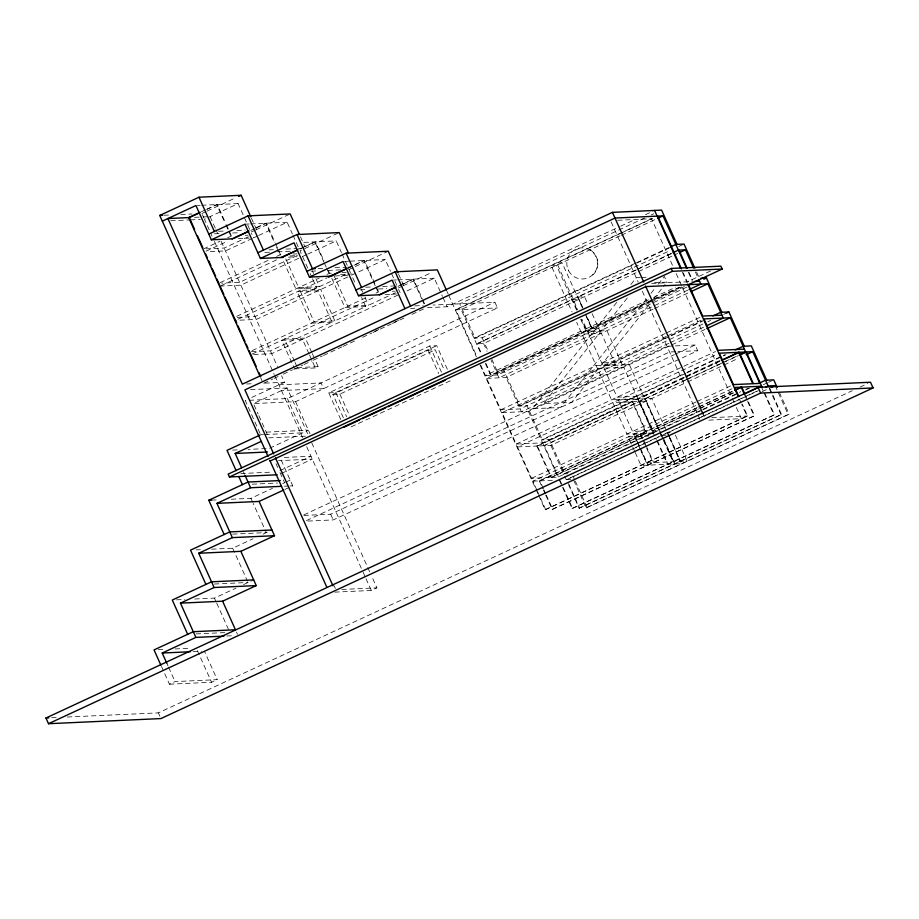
<?xml version="1.0" encoding="UTF-8"?>
<svg xmlns="http://www.w3.org/2000/svg" width="919" height="919" viewBox="0 0 919 919"><rect width="100%" height="100%" fill="white"/><g stroke="black" fill="none" stroke-linecap="round" stroke-linejoin="round"><path stroke-width="0.69" stroke-dasharray="4.59 3.45" d="M616.718 302.374L532.457 408.748L560.556 407.473L647.481 297.722M630.905 284.453L636.224 277.733L640.44 277.538M627.24 298.032L543.669 403.544L571.779 402.258L650.009 303.488M651.031 293.253L654.569 288.773M658.119 284.293L664.334 276.447L666.895 282.156L651.445 282.868M653.558 298.997L665.115 284.408M568.62 270.852L568.654 270.818A15.692 15.416 87.4 0 0 597.224 259.928L594.673 254.264A15.692 15.416 87.4 0 0 567.827 269.083L568.654 270.818L568.287 269.945M592.755 274.942C601.175 267.934 598.66 253.047 588.47 249.141M201.445 211.68L205.27 209.911M206.534 209.314L216.735 204.581L225.293 223.616M207.12 209.291L217.321 204.558L225.879 223.593M201.893 213.518L205.695 211.749M206.959 211.163L236.08 197.642M255.425 230.083L250.933 232.162L238.101 203.604L204.466 219.227L212.082 236.183M203.398 248.98L219.963 241.295M227.613 237.745L231.439 235.965M256.723 227.441L265.775 223.225L274.333 242.271M205.959 251.243L227.625 241.192M250.841 230.416L254.712 228.613M256.01 228.004L266.361 223.202L274.919 242.237M255.999 229.807L288.922 214.529M248.394 236.792L224.19 248.038L204.788 248.923M252.231 238.469L225.465 250.887L207.453 251.714M257.389 236.068L253.506 237.872L251.45 233.3M258.676 235.471L287.153 222.249L292.403 233.931M220.089 282.661L270.197 259.388M276.63 256.401L280.479 254.62L283.247 254.494M301.88 247.889L314.826 241.881L323.947 262.191M221.376 285.51L276.619 259.859M299.881 249.06L303.764 247.257M305.062 246.66L315.412 241.846L323.959 260.893M337.962 233.173L299.985 250.807L307.842 268.302M297.411 255.459L239.583 282.305L221.571 283.121M298.698 258.308L240.87 285.154L220.089 286.108M302.546 256.527L306.429 254.724M307.727 254.115L336.193 240.904L341.443 252.587M236.769 316.331L319.249 278.032M326.957 274.459L329.53 273.265L333.677 273.069M348.335 267.739L363.867 260.525L375.274 285.912M238.055 319.18L326.957 277.906M347.635 268.314L352.804 265.913M354.102 265.304L364.452 260.502L375.86 285.889M349.025 269.462L354.091 267.107M355.354 266.521L387.014 251.829M345.165 274.701L254.988 316.573L234.207 317.526M347.738 276.964L256.275 319.433L235.482 320.375M351.598 275.172L385.233 259.549L390.483 271.231M252.174 350.598L367.003 297.285M375.997 293.104L378.571 291.909M399.972 285.189L412.907 279.181L421.66 298.652M252.174 354.045L375.986 296.561M397.973 286.36L401.856 284.557M403.142 283.96L413.493 279.146L422.246 298.618M402.556 286.027L398.076 288.106L391.069 272.529M403.131 285.752L432.263 272.231M332.069 322.201L311.288 323.155L297.17 291.737L317.951 290.795L332.069 322.201L270.393 350.84L250.99 351.724M334.872 320.903L320.754 289.485L299.973 290.438L314.091 321.857L334.872 320.903L365.716 306.578L361.592 297.423M333.608 274.815L347.727 306.234L368.519 305.28L395.503 292.759M398.065 295.01L271.668 353.7L252.277 354.585M407.106 290.818L434.285 278.204L442.453 296.377M375.009 331.288L378.915 329.473M394.527 322.224L398.432 320.421M263.719 383.2L272.828 378.973M274.126 378.375L278.032 376.56M283.236 374.148L292.345 369.92M293.643 369.312L302.753 365.084M304.051 364.475L311.851 360.857M313.149 360.248L322.259 356.021M323.557 355.423L341.776 346.968M343.074 346.36L354.78 340.926M362.591 337.296L371.69 333.069M372.999 332.471L391.207 324.016M392.505 323.408L406.818 316.768M412.022 314.355L426.336 307.704M251.726 397.479L284.511 382.258L281.57 375.733M294.562 368.887L315.343 367.933L318.146 366.635L315.228 360.145M427.438 307.658L447.116 306.762L619.417 226.763M620.727 226.154L635.052 219.503M645.471 214.667L653.283 211.037M644.678 217.975L459.753 303.833L475.146 338.1L635.339 263.73M651.192 214.954L653.8 213.736M307.624 433.699L287.073 387.967L253.426 403.59L295.585 401.66L497.443 307.934L494.881 302.225L433.056 305.051M651.939 218.561L455.296 309.864L497.443 307.934M620.21 233.541L455.87 309.841L476.708 356.204M621.508 232.944L652.559 218.515M620.026 235.827L461.143 309.6L481.257 354.332M621.336 235.23L656.499 218.894M260.088 433.481L245.258 400.477L287.406 398.547L494.881 302.225M340.754 419.523L328.772 392.861L429.701 346.003L436.732 345.682L447.576 369.794M328.772 392.861L335.803 392.551L436.732 345.682M343.361 417.789L332.862 394.423L428.185 350.162L435.215 349.84L444.543 370.61M332.862 394.423L339.892 394.102L435.215 349.84M635.466 263.179L473.974 338.158L482.176 337.778L669.71 250.715M636.775 262.57L669.331 247.452M636.637 263.121L669.193 248.004M678.831 246.476L682.737 244.661M671.938 253.15L476.547 343.867L483.566 343.545L637.246 272.196M636.293 269.945L578.062 296.975L582.772 307.451M637.579 269.347L672.524 253.127M638.544 271.587L677.613 253.449M351.207 426.818L452.137 379.949M279.927 470.666L310.978 456.249L281.478 457.593M480.763 365.222L485.393 375.515L580.716 331.265L593.008 330.702M648.435 299.824L586.322 328.657L598.625 328.094M653.616 297.423L675.614 287.21M710.548 270.99L687.251 281.8L683.208 272.782M652.685 299.548L496.409 372.103L504.6 371.724L520.005 405.991L669.767 336.457M653.983 298.939L678.727 287.452M485.393 375.515L490.666 375.274L680.876 286.969M485.956 363.476L491.251 375.251L586.575 330.989L581.279 319.215M681.461 286.935L592.181 328.393L586.299 315.297M281.214 473.526L312.265 459.109L278.549 460.649M702.84 324.051L520.12 408.909L500.798 409.794L486.679 378.375L582.003 334.114L601.325 333.241L616.718 367.508M649.722 302.673L587.609 331.518L606.931 330.633L622.335 364.9M651.008 302.075L685.953 285.855M686.93 287.073L497.684 374.963L491.251 375.251M687.894 290.105L498.971 377.812L491.16 360.42M486.679 378.375L506.001 377.491L653.156 309.163M654.466 308.566L689.629 292.242M231.255 499.224L250.921 498.328L272.449 488.334M282.581 483.635L285.108 482.452M286.372 481.866L290.174 480.109M284.982 489.425L292.747 485.818L280.261 458.041M500.798 409.794L596.121 365.532L615.443 364.648M665.126 333.494L601.727 362.925L621.049 362.04M666.424 332.885L700.071 317.273M720.059 360.409L542.543 442.855L516.191 444.061L502.073 412.642L597.396 368.381L623.748 367.186L637.866 398.593L611.514 399.799L576.661 322.247M666.413 336.343L603.013 365.785L629.354 364.579L643.472 395.997L617.131 397.192L582.278 319.64M667.711 335.745L701.346 320.122M665.999 337.721L518.833 406.049L527.024 405.67L542.428 439.948L685.689 373.436M671.203 335.309L702.461 320.788M671.077 335.86L702.334 321.34M707.745 321.788L710.663 320.421M723.678 314.378L726.286 313.161M668.917 343.269L521.395 411.758L506.001 377.491M670.204 342.672L703.851 327.049M303.856 514.881L667.033 346.268L674.052 345.946M211.6 549.183L232.679 548.218L252.943 538.81M263.075 534.111L270.668 530.585M502.073 412.642L528.425 411.436L670.376 345.533M671.686 344.924L705.539 329.209M306.429 520.602L669.595 351.988L676.625 351.667M303.959 515.421L330.668 514.203L674.362 354.631M675.66 354.033L695.132 344.993L697.705 350.702L333.229 519.913L306.532 521.142M516.191 444.061L715.464 351.54M517.477 446.91L536.799 446.025L632.123 401.775L646.241 433.182L550.918 477.443L531.596 478.328L517.477 446.91L716.751 354.389M681.909 374.699L541.257 439.994L549.459 439.627L564.852 473.894M687.125 372.275L724.884 354.745M686.987 372.827L726.056 354.688M684.31 377.537L637.729 399.168L651.847 430.586L698.429 408.955M685.608 376.939L720.542 360.719M537.385 446.002L632.709 401.741L646.827 433.159L551.503 477.421L537.385 446.002L550.849 445.393L686.298 382.499M719.841 361.293L638.314 399.145L652.433 430.551L733.959 392.712M194.771 599.004L214.437 598.108L235.965 588.114M243.558 584.587L252.564 580.406M543.83 445.704L687.458 379.019M688.756 378.421L723.69 362.201M724.85 361.661L737.923 355.596M685.275 380.282L544.416 445.681L562.646 486.254M686.562 379.685L721.346 363.533M722.633 362.936L738.083 355.756M687.596 381.902L738.382 358.318M531.596 478.328L695.936 402.028M697.222 401.431L730.869 385.808M536.96 490.264L532.882 481.177L697.211 404.888M698.509 404.28L733.442 388.059M532.882 481.177L539.315 480.89L697.188 407.588M698.474 406.991L733.419 390.77M543.405 488.644L539.901 480.855L697.774 407.565M699.06 406.968L734.005 390.747M699.727 408.358L734.66 392.137M550.849 445.393L563.692 473.94L701.737 409.851M703.035 409.242L740.806 391.712M746.01 389.288L748.617 388.082M551.503 477.421L557.948 477.122L701.599 410.402M702.874 409.84L738.072 393.47M745.573 390.012L749.789 388.036M763.321 384.682L767.227 382.878M768.537 382.27L772.442 380.455M564.714 476.226L566.253 479.661L757.761 390.747M566.839 479.626L758.347 390.713M762.115 391.666L769.927 388.036M161.457 666.424L169.441 684.196L175.047 681.588L217.206 679.658L204.374 651.1M334.769 592.135L371.299 590.469L376.916 587.861L371.632 576.11M538.672 495.398L545.128 509.769L746.986 416.043L741.702 404.291M545.128 509.769L747.572 416.02L742.322 404.337M545.737 495.169L552.158 509.448L754.602 415.698L747.021 398.823M552.158 509.448L754.602 415.698M559.223 479.982L572.066 508.54L774.51 414.791L764.505 392.539M572.066 508.54L774.51 414.791M568.585 484.853L579.096 508.218L781.529 414.469L769.869 388.507M579.096 508.218L781.529 414.469M566.253 479.661L573.284 479.339L586.115 507.897L789.145 414.113L778.875 391.276M169.441 684.196L211.6 682.266L217.206 679.658M586.115 507.897L789.145 414.113M67.294 717.027L158.367 712.868L852.258 390.701M860.069 387.071L867.881 383.441M197.355 205.465L200.17 205.339M201.571 205.27L238.101 203.604M163.95 215.241L169.578 214.989M180.813 214.472L192.06 213.966M194.61 217.332L201.64 217.01M203.042 216.941L208.659 216.689M170.739 220.767L189.004 219.928M190.405 219.871L200.25 219.423M244.994 224.179L249.21 223.983M250.611 223.926L287.153 222.249M218.607 231.289L224.225 231.037M236.872 230.462L245.304 230.072M214.403 233.828L220.02 233.575M232.668 233.001L239.698 232.679M245.293 235.333L248.061 235.207M617.625 220.296L651.548 218.745L673.271 267.084M238.262 238.572L249.348 238.067M303.879 242.375L336.193 240.904M269.06 249.876L273.276 249.681M285.912 249.106L297.159 248.589M298.56 248.532L301.375 248.406M264.856 252.415L270.473 252.162M277.504 251.84L290.151 251.255M292.954 254.046L297.113 253.851M290.105 255.919L297.044 255.597M288.497 257.159L297.009 256.78M344.487 261.41L348.703 261.214M350.105 261.157L385.233 259.549M318.1 268.52L323.718 268.268M334.964 267.751L346.199 267.245M347.612 267.176L350.415 267.05M311.093 271.197L318.112 270.875M327.945 270.427L340.593 269.841M341.994 272.69L346.153 272.506M340.535 274.505L346.084 274.253M347.474 274.184L354.401 273.873M334.964 275.93L347.439 275.355M393.527 280.065L396.342 279.927M397.743 279.87L434.285 278.204M365.739 287.233L372.769 286.912M382.603 286.464L395.25 285.889M360.133 289.841L365.751 289.588M378.398 289.003L386.83 288.623M641.853 277.481L646.068 277.285M392.424 291.277L395.193 291.151M385.176 294.528L396.48 294.011M651.64 283.431L692.524 281.559M365.716 306.578L344.924 307.532L331.403 277.435M577.477 297.009L584.507 296.688L588.034 304.534M414.779 305.889L423.211 305.499M571.871 299.605L578.89 299.284L583.014 308.451M410.586 308.428L414.802 308.233M675.465 345.889L695.132 344.993M297.365 367.589L318.146 366.635M678.027 351.598L697.705 350.702M246.568 383.993L252.185 383.728M264.833 383.154L284.511 382.258M278.894 384.854L321.053 382.936L323.626 388.645L281.467 390.564M250.542 389.633L287.073 387.967M266.269 432.148L308.416 430.218L269.164 448.438L248.096 449.402M260.651 434.744L263.466 434.618M264.867 434.549L302.81 432.815L287.406 398.547M305.361 436.18L268.83 437.858L258.676 415.273M711.857 417.651L747.572 416.02M708.882 420.132L741.38 418.65L736.096 406.887M232.633 450.115L238.251 449.851M653.271 432.86L626.919 434.067L612.801 402.66L646.172 401.132L659.291 430.322M653.26 433.435L633.811 434.319L637.889 443.406M667.183 432.792L670.342 432.654M649.032 435.974L628.205 436.927L632.283 446.014M661.577 435.399L668.607 435.078L681.438 463.635L641.037 465.485L635.201 452.504M240.801 473.538L271.725 472.125M252.254 484.187L277.538 483.026M284.316 486.197L288.532 486.013M289.933 485.944L292.747 485.818M563.692 473.94L567.781 473.756M539.901 480.855L552.33 480.292M211.577 500.131L218.607 499.81M232.599 534.134L266.326 532.595L253.207 503.405M196.149 549.884L200.365 549.7M214.357 584.024L248.084 582.485M341.788 589.47L376.916 587.861M176.505 599.843L184.926 599.452M196.115 633.915L225.626 632.571M226.775 635.994L233.805 635.672M158.263 649.733L165.282 649.411M175.115 648.963L190.578 648.251M193.128 651.617L201.56 651.226M51.636 717.739L57.334 717.475M775.142 385.612L787.974 414.17M769.283 388.53L780.955 414.492M761.093 386.256L763.425 391.448M763.999 392.746L773.924 414.814M696.591 271.978L699.439 278.331M695.35 271.886L698.268 278.377M745.263 394.929L746.435 397.525M745.263 396.25L747.021 400.144M747.595 401.442L754.017 415.721M688.997 272.369L692.524 280.226M688.411 272.392L691.938 280.249M682.403 272.323L687.102 282.776M739.358 399.064L741.116 402.981M676.2 273.621L735.51 405.578M703.069 414.055L704.253 416.663M611.146 221.927L638.154 282.03M642.266 291.174L699.807 419.213M675.373 435.066L687.044 461.028L646.643 462.877L638.475 444.704M667.768 432.769L669.514 436.663M670.1 437.961L680.6 461.327M668.929 436.686L651.778 398.524L618.407 400.052L632.525 431.471L658.877 430.264L644.759 398.846M669.514 437.984L680.014 461.349M663.323 437.972L674.994 463.934M645.345 398.823L660.635 432.849M661.221 434.159L673.581 461.648M659.865 431.597L663.323 439.293M663.909 440.592L674.408 463.957M660.152 433.113L672.995 461.671M639.739 401.431L653.857 432.838M657.384 440.695L667.975 464.256M639.153 401.454L656.304 439.615M656.878 440.913L667.389 464.279M592.146 313.701L599.9 330.955M640.842 433.998L645.506 444.382M646.091 445.681L653.673 462.556M640.256 434.032L646.08 447.002M646.666 448.3L653.087 462.579M586.54 316.308L594.294 333.551M582.187 307.474L562.072 262.742L556.811 262.972L577.637 309.335M585.713 315.332L591.595 328.416M635.224 436.605L636.982 440.5M637.568 441.798L639.9 446.99M640.474 448.288L648.067 465.163M634.638 436.628L637.556 443.119M638.142 444.417L640.474 449.609M641.06 450.907L647.481 465.186M577.155 310.048L572.457 299.583L477.133 343.844L481.832 354.309M576.569 310.082L556.466 265.338L551.193 265.58L572.032 311.943M580.693 319.238L585.989 331.024M632.869 447.312L634.615 451.206M573.019 476.111L574.731 479.913M575.305 481.188L587.287 507.839M568.585 483.52L579.671 508.184M563.232 487.564L572.652 508.506M528.425 411.436L557.948 477.122M536.799 446.025L550.918 477.443M482.176 337.778L488.448 351.736M491.872 359.352L497.581 372.046M483.566 343.545L487.07 351.334M543.991 489.942L545.737 493.836M546.323 495.134L552.744 509.413M539.315 480.89L542.819 488.678M543.405 489.976L545.151 493.871M485.37 363.499L490.666 375.274M537.546 491.562L539.878 496.754M540.464 498.052L545.714 509.735M447.025 291.461L448.162 294M448.725 295.263L476.433 356.905M479.948 364.74L538.086 494.089M443.027 297.676L447.116 306.762M422.832 299.916L424.578 303.81M422.246 299.95L423.992 303.844M398.547 274.08L403.682 285.51M429.701 346.003L441.683 372.654M428.185 350.162L438.685 373.528M398.582 289.255L400.121 292.679M376.434 287.153L379.857 294.769M375.848 287.176L378.697 293.529M361.454 289.577L362.637 292.196M364.981 297.434L368.519 305.28M342.029 253.885L351.161 274.218M352.77 277.791L355.71 284.339M328.531 271.048L329.668 273.586M324.522 263.454L326.234 267.268M326.796 268.532L329.657 274.873M300.456 236.78L305.016 246.935M312.414 270.933L313.586 273.54M315.941 278.779L319.467 286.636L298.686 287.578L284.568 256.171M292.977 235.23L299.399 249.508M310.197 273.54L311.966 277.469M312.552 278.779L316.664 287.934L295.884 288.888L282.937 260.088M275.493 243.512L280.628 254.931M276.619 247.349L280.042 254.965M339.892 394.102L349.806 416.169M335.803 392.551L346.635 416.663M251.415 218.136L256.55 229.555M311.736 352.356L305.315 338.077L284.534 339.031L294.448 361.098M312.311 353.654L314.654 358.847M308.933 353.654L302.512 339.375L281.731 340.329L293.977 367.589M309.508 354.952L315.343 367.933M295.033 362.396L296.78 366.29M226.442 224.856L228.728 229.934M229.302 231.209L231.577 236.286M225.856 224.891L228.142 229.968M228.716 231.232L230.991 236.309M295.585 401.66L309.956 433.642M210.072 216.62L215.345 228.36M215.931 229.658L218.274 234.885M221.203 241.398L277.469 366.601M311.736 442.843L371.035 574.8M202.41 214.655L203.949 218.079M214.426 241.398L274.207 374.424M274.792 375.733L302.604 437.605M306.716 446.749L362.5 570.871M363.085 572.181L365.429 577.408M366.015 578.706L371.299 590.469M330.668 514.203L333.229 519.913M260.789 378.008L261.961 380.627M254.012 404.888L258.101 413.975M334.171 585.817L335.343 588.436M276.01 463.67L277.722 467.484M280.008 472.55L284.568 482.705M243.351 471.642L244.523 474.238M250.921 498.328L252.633 502.142M232.679 548.218L247.51 581.222M236.47 632.054L237.504 634.34M214.437 598.108L216.149 601.911M216.723 603.186L229.268 631.112M197.344 650.537L211.6 682.266M166.879 663.415L168.051 666.011M168.637 667.309L175.047 681.588M158.367 712.868L159.906 716.292"/><path stroke-width="1.38" d="M268.049 456.444L159.734 215.437L198.986 197.217L241.146 195.287L250.841 216.873M162.307 221.146L195.954 205.534L211.347 239.802L232.725 238.825M200.17 212.278L188.694 217.596L260.203 376.71M199.48 212.84L189.28 217.573L194.564 229.313M238.607 196.471L241.146 195.287M208.785 234.092L248.038 215.862L290.186 213.943L299.318 234.242M211.347 239.802L244.994 224.179L260.399 258.446L282.88 257.423M232.139 238.848L248.957 231.037M234.012 238.228L248.245 231.611M257.825 252.736L297.078 234.517L339.237 232.587L348.358 252.897M260.399 258.446L294.034 242.823L309.439 277.101L331.92 276.068M281.18 257.504L297.997 249.692M281.765 257.469L297.296 250.267M306.877 271.381L346.118 253.162L388.277 251.232L397.973 272.817M309.439 277.101L343.086 261.478L358.479 295.746L379.857 294.769L395.377 287.555M347.049 268.337L330.22 276.148L333.608 274.815M328.244 277.308L346.337 268.911M355.917 290.036L395.17 271.806L437.318 269.887L446.45 290.197M358.479 295.746L392.126 280.123L404.957 308.681M379.271 294.792L396.089 286.981M677.016 244.385L661.611 210.106L612.433 212.358L242.352 384.176L167.913 218.55L190.394 217.516M657.797 218.297L663.001 215.873L686.642 268.474M259.928 435.078L227.016 450.367L236.137 470.677M670.629 246.855L675.844 244.431L684.035 244.063L694.879 268.176M241.605 467.748L235.184 453.469L261.065 441.453M673.202 252.564L678.406 250.14L685.436 249.819L693.604 267.992M680.221 252.243L685.436 249.819M721.978 315.183L702.656 316.067L688.538 284.649L722.185 269.037L720.898 266.177L671.134 268.451L228.165 474.112L229.44 476.972L277.216 474.79M229.44 476.972L672.421 271.312L722.185 269.037M270.117 461.028L645.793 286.602L707.86 283.776L723.264 318.043L706.332 325.9M344.177 427.14L359.708 419.926M362.293 418.719L385.589 407.91M388.174 406.703L423.108 390.483M425.704 389.288L445.106 380.271M224.167 534.525L208.774 500.258L248.015 482.027L280.341 480.557M216.941 503.359L259.101 501.441L274.505 535.708L232.346 537.626L216.941 503.359L250.588 487.748L281.501 486.335M703.862 279.215L706.458 278.009L721.863 312.276M689.112 289.531L700.829 284.097L698.785 279.525M690.927 291.633L707.86 283.776M259.101 501.441L283.684 490.022M198.699 553.249L240.858 551.331L256.252 585.598L214.104 587.517L198.699 553.249L232.346 537.626M712.88 315.952L720.691 312.334L728.893 311.955L744.287 346.222M726.286 313.161L728.893 311.955M706.849 328.6L730.283 317.721L759.806 383.407L753.362 383.694L739.244 352.287L723.724 359.49M240.858 551.331L274.505 535.708M223.96 636.12L195.862 637.407L180.457 603.14L214.104 587.517M735.303 349.909L743.115 346.279L751.317 345.9L766.722 380.167M721.84 360.122L738.658 352.31L752.776 383.717L733.454 384.601L719.336 353.195L738.658 352.31M739.175 355.01L745.688 351.988M741.782 354.045L745.148 352.482M746.205 354.688L752.718 351.667L768.112 385.934L775.142 385.612L771.236 387.427M180.457 603.14L222.616 601.21L256.252 585.598M166.879 663.415L162.215 653.03L195.862 637.407M734.706 390.173L741.185 387.163L744.677 394.952M735.292 390.138L741.771 387.14L761.093 386.256L744.264 394.067M759.037 383.246L765.55 380.225L773.741 379.846L777.164 387.462M45.95 718.003L758.072 387.37L870.488 382.235L873.05 387.944L160.928 718.578L48.512 723.712L45.95 718.003L48.799 717.865M765.504 387.14L768.112 385.934M48.512 723.712L760.633 393.079L873.05 387.944M159.734 215.437L162.548 215.31M663.001 215.873L614.995 218.067L244.913 389.886L273.69 453.917M315.286 268.658L312.483 268.785L297.078 234.517M701.002 278.262L706.458 278.009M694.396 281.467L699.554 281.237M730.283 317.721L703.943 318.927L718.061 350.334L744.401 349.128M739.244 352.287L752.718 351.667M741.185 387.163L734.74 387.462L738.83 396.548M235.184 453.469L267.509 451.999M208.774 500.258L211.577 500.131M271.932 529.999L229.773 531.917L190.532 550.148L205.925 584.415M253.69 579.889L211.531 581.807L172.29 600.038L187.683 634.305M162.215 653.03L190.325 651.743M746.274 351.966L762.15 387.301M758.072 387.37L760.633 393.079M741.771 387.14L744.689 393.631M678.992 250.117L687.228 268.44M657.74 216.114L681.461 268.922M654.581 210.428L680.634 268.405M687.688 284.086L738.187 396.445M671.134 268.451L672.421 271.312M612.433 212.358L643.771 282.087M645.529 286.004L703.069 414.055M395.17 271.806L410.563 306.084M346.118 253.162L361.523 287.429M248.038 215.862L263.431 250.129M198.986 197.217L214.391 231.485M197.493 235.827L202.766 247.567M205.695 254.092L207.453 257.998M208.624 260.605L210.968 265.821M212.14 268.44L215.655 276.263M216.827 278.871L223.868 294.517M225.04 297.124L236.757 323.212M237.929 325.82L244.959 341.466M246.143 344.074L247.9 347.991M249.072 350.598L256.102 366.244M259.032 372.769L260.789 376.687M275.447 457.834L333 585.874M269.818 460.373L326.796 587.172M245.109 475.537L250.588 487.748M238.986 477.018L242.409 484.635M222.616 601.21L235.448 629.768L193.289 631.698L154.047 649.917L160.882 665.149"/></g></svg>
